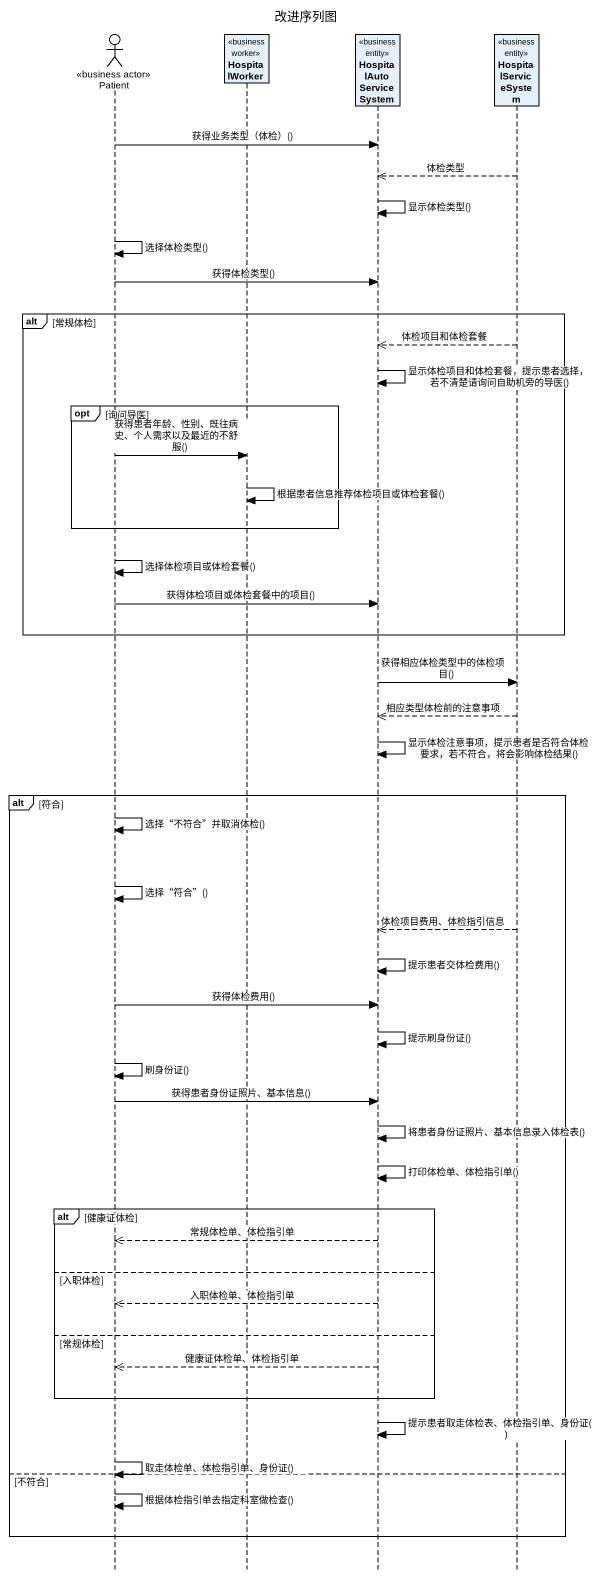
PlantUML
@startuml
title 改进序列图
hide footbox
actor Patient <<business actor>>
participant HospitalWorker <<business worker>>
participant HospitalAutoServiceSystem <<business entity>>
participant HospitalServiceSystem <<business entity>>

Patient -> HospitalAutoServiceSystem : 获得业务类型（体检）()
HospitalServiceSystem -->> HospitalAutoServiceSystem : 体检类型
HospitalAutoServiceSystem -> HospitalAutoServiceSystem : 显示体检类型()
Patient -> Patient : 选择体检类型()
Patient -> HospitalAutoServiceSystem : 获得体检类型()
alt 常规体检
  HospitalServiceSystem -->> HospitalAutoServiceSystem : 体检项目和体检套餐
  HospitalAutoServiceSystem -> HospitalAutoServiceSystem : 显示体检项目和体检套餐，提示患者选择，若不清楚请询问自助机旁的导医()
  opt 询问导医
    Patient -> HospitalWorker : 获得患者年龄、性别、既往病史、个人需求以及最近的不舒服()
    HospitalWorker -> HospitalWorker : 根据患者信息推荐体检项目或体检套餐()
  end
  Patient -> Patient : 选择体检项目或体检套餐()
  Patient -> HospitalAutoServiceSystem : 获得体检项目或体检套餐中的项目()
end
HospitalAutoServiceSystem -> HospitalServiceSystem : 获得相应体检类型中的体检项目()
HospitalServiceSystem -->> HospitalAutoServiceSystem : 相应类型体检前的注意事项
HospitalAutoServiceSystem -> HospitalAutoServiceSystem : 显示体检注意事项，提示患者是否符合体检要求，若不符合，将会影响体检结果()
alt 符合
  Patient -> Patient : 选择“不符合”并取消体检()
  Patient -> Patient : 选择“符合”()
  HospitalServiceSystem -->> HospitalAutoServiceSystem : 体检项目费用、体检指引信息
  HospitalAutoServiceSystem -> HospitalAutoServiceSystem : 提示患者交体检费用()
  Patient -> HospitalAutoServiceSystem : 获得体检费用()
  HospitalAutoServiceSystem -> HospitalAutoServiceSystem : 提示刷身份证()
  Patient -> Patient : 刷身份证()
  Patient -> HospitalAutoServiceSystem : 获得患者身份证照片、基本信息()
  HospitalAutoServiceSystem -> HospitalAutoServiceSystem : 将患者身份证照片、基本信息录入体检表()
  HospitalAutoServiceSystem -> HospitalAutoServiceSystem : 打印体检单、体检指引单()
  alt 健康证体检
    HospitalAutoServiceSystem -->> Patient : 常规体检单、体检指引单
  else 入职体检
    HospitalAutoServiceSystem -->> Patient : 入职体检单、体检指引单
  else 常规体检
    HospitalAutoServiceSystem -->> Patient : 健康证体检单、体检指引单
  end
  HospitalAutoServiceSystem -> HospitalAutoServiceSystem : 提示患者取走体检表、体检指引单、身份证()
  Patient -> Patient : 取走体检单、体检指引单、身份证()
else 不符合
  Patient -> Patient : 根据体检指引单去指定科室做检查()
end
@enduml
